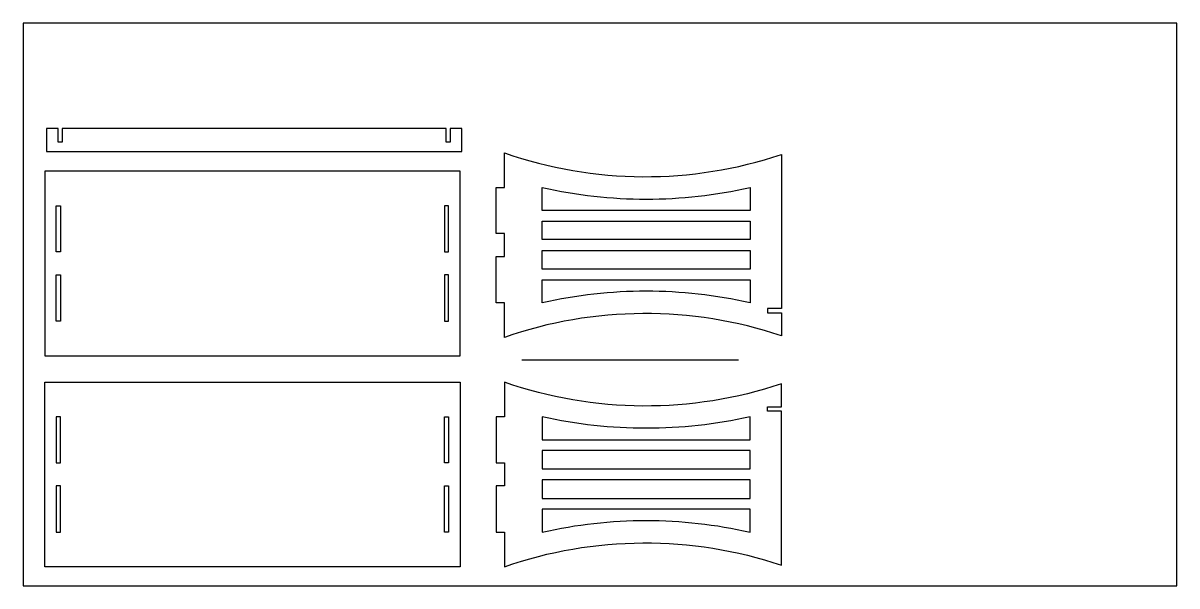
# Model space of a CAD drawing. Header units: millimetres. Extents: x 0 to 2500, y 8 to 1228.
import ezdxf

# ---------------------------------------------------------------- set-up
doc = ezdxf.new("R2010")
doc.units = ezdxf.units.MM
doc.layers.get('0').update_dxf_attribs({"linetype": 'CONTINUOUS'})

msp = doc.modelspace()

# ---------------------------------------------------------------- linework, layer by layer
msp.add_line((1080.4, 498.5), (1550, 498.5))
for points in [[(2500, 1228.4), (0, 1228.4), (0, 8.4), (2500, 8.4)], [(50.7, 950), (950.7, 950), (950.7, 1000), (925.7, 1000), (925.7, 970), (916.7, 970), (916.7, 1000), (84.7, 1000), (84.7, 970), (75.7, 970), (75.7, 1000), (50.7, 1000)], [(946.8, 907.4), (46.8, 907.4), (46.8, 507.4), (946.8, 507.4)], [(80.8, 732.4), (71.8, 732.4), (71.8, 832.4), (80.8, 832.4)], [(912.8, 732.4), (921.8, 732.4), (921.8, 832.4), (912.8, 832.4)], [(1575, 759.1), (1125, 759.1), (1125, 799.1), (1575, 799.1)], [(1575, 695.1), (1125, 695.1), (1125, 735.1), (1575, 735.1)], [(80.8, 582.4), (71.8, 582.4), (71.8, 682.4), (80.8, 682.4)], [(912.8, 582.4), (921.8, 582.4), (921.8, 682.4), (912.8, 682.4)], [(946.8, 50), (46.8, 50), (46.8, 450), (946.8, 450)], [(80.8, 375), (71.8, 375), (71.8, 275), (80.8, 275)], [(912.8, 375), (921.8, 375), (921.8, 275), (912.8, 275)], [(1575, 302), (1125, 302), (1125, 262), (1575, 262)], [(80.8, 225), (71.8, 225), (71.8, 125), (80.8, 125)], [(912.8, 225), (921.8, 225), (921.8, 125), (912.8, 125)], [(1575, 238), (1125, 238), (1125, 198), (1575, 198)]]:
    msp.add_lwpolyline(points, close=True)
for points in [[(1043, 772.1), (1025, 772.1), (1025, 872.1), (1043, 872.1), (1043, 947.1, 0.166412), (1643, 943.6), (1643, 609.6), (1613, 609.6), (1613, 600.6), (1643, 600.6), (1643, 550.6, 0.166399), (1043, 547.1), (1043, 622.1), (1025, 622.1), (1025, 722.1), (1043, 722.1)], [(1125, 836), (1125, 872.1, 0.112483), (1575, 872.1), (1575, 822.1), (1125, 822.1)], [(1575, 672.1), (1575, 622.1, 0.111111), (1125, 622.1), (1125, 672.1)], [(1043, 225), (1025, 225), (1025, 125), (1043, 125), (1043, 50, -0.166412), (1643, 53.5), (1643, 387.5), (1613, 387.5), (1613, 396.5), (1643, 396.5), (1643, 446.5, -0.166399), (1043, 450), (1043, 375), (1025, 375), (1025, 275), (1043, 275)], [(1575, 375, -0.111111), (1125, 375), (1125, 325), (1575, 325)], [(1125, 125, -0.112483), (1575, 125), (1575, 175), (1125, 175), (1125, 161.1)]]:
    msp.add_lwpolyline(points, format="xyb", close=True)

doc.saveas('drawing.dxf')
